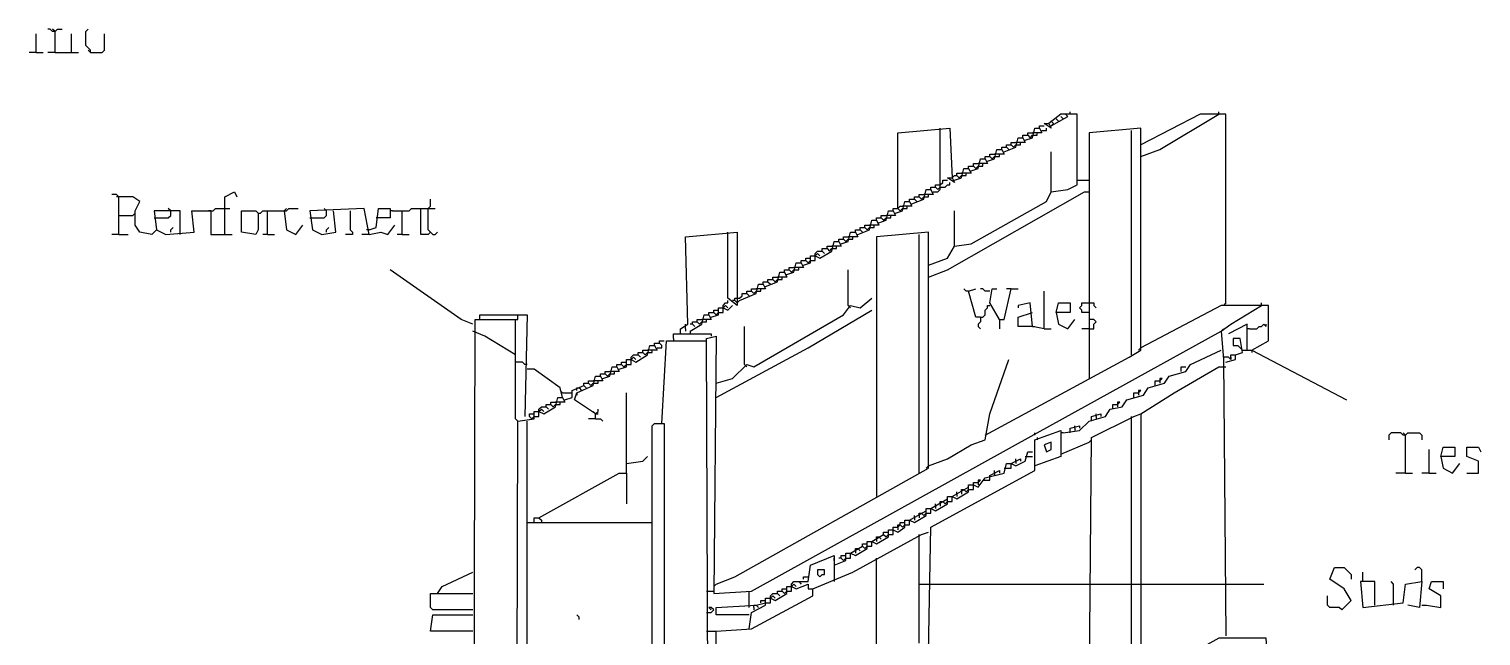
# Model space of a CAD drawing. Extents: x 0 to 9.8, y 0 to 10.1.
# Drawn here: x 0 to 9.76, y 6 to 10.08 of the extents above; entities that cross this region are included whole.
import ezdxf

# ---------------------------------------------------------------- set-up
doc = ezdxf.new("R2010")
doc.units = 0
doc.header["$MEASUREMENT"] = 0
doc.layers.add('PFV', color=7, linetype='Continuous')

msp = doc.modelspace()

# ---------------------------------------------------------------- linework, layer by layer
at = {"layer": 'PFV', "color": 0}
for points in [[(0.174603, 10.063492, 0), (0.15873, 10.063492, 0), (0.142857, 10.079365, 0), (0.126984, 10.079365, 0)], [(0.174603, 10.063492, 0), (0.15873, 10.079365, 0)], [(0.174603, 9.920635, 0), (0.174603, 10.063492, 0), (0.190476, 10.079365, 0), (0.222222, 10.079365, 0)], [(0.412698, 9.920635, 0), (0.412698, 9.936508, 0), (0.396825, 9.952381, 0), (0.380952, 9.968254, 0), (0.380952, 10.063492, 0), (0.396825, 10.079365, 0)], [(0.047619, 9.920635, 0), (0.047619, 10.047619, 0)], [(0.285714, 9.920635, 0), (0.285714, 10.047619, 0)], [(0.412698, 9.920635, 0), (0.492063, 9.920635, 0), (0.507937, 9.936508, 0), (0.507937, 10.047619, 0)], [(0.047619, 9.920635, 0), (0, 9.920635, 0)], [(0.047619, 9.920635, 0), (0.095238, 9.920635, 0)], [(0.174603, 9.920635, 0), (0.126984, 9.920635, 0)], [(0.174603, 9.920635, 0), (0.333333, 9.920635, 0)], [(0.412698, 9.920635, 0), (0.396825, 9.936508, 0)], [(6.047619, 8.492063, 0), (6.174603, 8.539683, 0), (6.222222, 8.619048, 0), (6.333333, 8.634921, 0), (6.84127, 8.920635, 0), (6.873016, 8.984127, 0), (6.984127, 9, 0), (7.047619, 9.031746, 0), (7.047619, 9.507937, 0), (6.936508, 9.507937, 0), (6.857143, 9.444444, 0), (6.873016, 9.412698, 0), (6.825397, 9.444444, 0), (6.857143, 9.444444, 0)], [(6.873016, 9.428571, 0), (6.984127, 9.492063, 0), (6.968254, 9.507937, 0)], [(6.920635, 9.460317, 0), (6.904762, 9.47619, 0)], [(6.904762, 9.47619, 0), (6.920635, 9.460317, 0)], [(6.952381, 9.47619, 0), (6.936508, 9.492063, 0)], [(6.936508, 9.492063, 0), (6.952381, 9.47619, 0)], [(7, 9.507937, 0), (7, 9.52381, 0)], [(8.047619, 8.238095, 0), (8.047619, 9.507937, 0), (7.873016, 9.507937, 0), (7.47619, 9.301587, 0)], [(7.47619, 9.222222, 0), (7.603175, 9.269841, 0), (8, 9.507937, 0)], [(8, 9.507937, 0), (8, 9.52381, 0)], [(5.84127, 8.873016, 0), (5.84127, 9.380952, 0), (6.190476, 9.412698, 0), (6.206349, 9.079365, 0), (6.222222, 9.047619, 0), (6.174603, 9.079365, 0), (6.206349, 9.079365, 0)], [(6.079365, 8.984127, 0), (6.111111, 8.984127, 0), (6.126984, 9, 0), (6.126984, 9.396825, 0)], [(6.126984, 9.396825, 0), (6.126984, 9.412698, 0)], [(6.428571, 7.349206, 0), (7.396825, 7.873016, 0), (7.47619, 7.920635, 0), (7.47619, 9.412698, 0), (7.126984, 9.380952, 0), (7.126984, 7.730159, 0)], [(6.698413, 9.333333, 0), (6.746032, 9.349206, 0), (6.761905, 9.412698, 0), (6.793651, 9.412698, 0), (6.809524, 9.380952, 0), (6.746032, 9.380952, 0)], [(6.714286, 9.365079, 0), (6.714286, 9.380952, 0), (6.746032, 9.380952, 0)], [(6.746032, 9.365079, 0), (6.777778, 9.365079, 0), (6.777778, 9.380952, 0)], [(6.793651, 9.412698, 0), (6.793651, 9.428571, 0), (6.825397, 9.428571, 0)], [(6.809524, 9.396825, 0), (6.84127, 9.396825, 0), (6.84127, 9.412698, 0)], [(6.873016, 9.428571, 0), (6.888889, 9.444444, 0), (6.873016, 9.460317, 0), (6.857143, 9.444444, 0)], [(7.412698, 7.888889, 0), (7.412698, 9.396825, 0)], [(6.539683, 9.269841, 0), (6.539683, 9.285714, 0), (6.571429, 9.285714, 0), (6.587302, 9.269841, 0)], [(6.555556, 9.253968, 0), (6.634921, 9.285714, 0), (6.650794, 9.349206, 0), (6.68254, 9.349206, 0), (6.698413, 9.31746, 0), (6.634921, 9.31746, 0)], [(6.571429, 9.285714, 0), (6.571429, 9.301587, 0), (6.603175, 9.301587, 0), (6.619048, 9.285714, 0), (6.634921, 9.301587, 0)], [(6.603175, 9.301587, 0), (6.603175, 9.31746, 0), (6.634921, 9.31746, 0)], [(6.634921, 9.301587, 0), (6.666667, 9.301587, 0), (6.666667, 9.31746, 0)], [(6.68254, 9.349206, 0), (6.68254, 9.365079, 0), (6.714286, 9.365079, 0), (6.730159, 9.349206, 0), (6.746032, 9.365079, 0)], [(6.333333, 9.126984, 0), (6.380952, 9.142857, 0), (6.396825, 9.206349, 0), (6.428571, 9.206349, 0), (6.444444, 9.174603, 0), (6.380952, 9.174603, 0)], [(6.428571, 9.206349, 0), (6.428571, 9.222222, 0), (6.460317, 9.222222, 0), (6.47619, 9.206349, 0), (6.492063, 9.222222, 0)], [(6.444444, 9.190476, 0), (6.492063, 9.206349, 0), (6.507937, 9.269841, 0), (6.539683, 9.269841, 0), (6.555556, 9.238095, 0), (6.492063, 9.238095, 0)], [(6.460317, 9.222222, 0), (6.460317, 9.238095, 0), (6.492063, 9.238095, 0)], [(6.492063, 9.222222, 0), (6.52381, 9.222222, 0), (6.52381, 9.238095, 0)], [(6.873016, 8.984127, 0), (6.873016, 9.253968, 0)], [(6.206349, 9.079365, 0), (6.222222, 9.095238, 0), (6.238095, 9.095238, 0), (6.253968, 9.079365, 0), (6.269841, 9.095238, 0)], [(6.222222, 9.063492, 0), (6.269841, 9.079365, 0), (6.285714, 9.142857, 0), (6.31746, 9.142857, 0), (6.333333, 9.111111, 0), (6.269841, 9.111111, 0)], [(6.238095, 9.095238, 0), (6.238095, 9.111111, 0), (6.269841, 9.111111, 0)], [(6.269841, 9.095238, 0), (6.301587, 9.095238, 0), (6.301587, 9.111111, 0)], [(6.31746, 9.142857, 0), (6.31746, 9.15873, 0), (6.349206, 9.15873, 0), (6.365079, 9.142857, 0), (6.380952, 9.15873, 0)], [(6.349206, 9.15873, 0), (6.349206, 9.174603, 0), (6.380952, 9.174603, 0)], [(6.380952, 9.15873, 0), (6.412698, 9.15873, 0), (6.412698, 9.174603, 0)], [(1.31746, 8.698413, 0), (1.31746, 8.952381, 0), (1.380952, 8.984127, 0), (1.396825, 8.952381, 0)], [(5.936508, 8.904762, 0), (6.015873, 8.936508, 0), (6.031746, 9, 0), (6.063492, 9, 0), (6.079365, 8.968254, 0), (6.015873, 8.968254, 0)], [(6.047619, 8.412698, 0), (6.174603, 8.460317, 0), (7.095238, 8.984127, 0), (7.126984, 8.984127, 0)], [(6.063492, 9, 0), (6.063492, 9.015873, 0), (6.095238, 9.015873, 0), (6.111111, 9, 0), (6.126984, 9.015873, 0)], [(6.095238, 9.015873, 0), (6.095238, 9.031746, 0), (6.126984, 9.031746, 0)], [(6.126984, 9.031746, 0), (6.142857, 9.047619, 0), (6.142857, 9.063492, 0), (6.174603, 9.063492, 0)], [(6.126984, 9.015873, 0), (6.15873, 9.015873, 0), (6.174603, 9.031746, 0), (6.190476, 9.031746, 0), (6.190476, 9.047619, 0)], [(7.047619, 9.063492, 0), (7.126984, 9.063492, 0)], [(0.603175, 8.698413, 0), (0.603175, 8.952381, 0), (0.587302, 8.968254, 0), (0.555556, 8.968254, 0)], [(0.603175, 8.952381, 0), (0.587302, 8.952381, 0)], [(0.857143, 8.730159, 0), (0.825397, 8.698413, 0), (0.746032, 8.714286, 0), (0.714286, 8.761905, 0), (0.714286, 8.857143, 0), (0.746032, 8.920635, 0), (0.698413, 8.952381, 0), (0.603175, 8.952381, 0)], [(2.68254, 8.873016, 0), (2.698413, 8.888889, 0), (2.698413, 8.936508, 0)], [(5.825397, 8.84127, 0), (5.873016, 8.857143, 0), (5.888889, 8.920635, 0), (5.920635, 8.920635, 0), (5.936508, 8.888889, 0), (5.873016, 8.888889, 0)], [(5.84127, 8.873016, 0), (5.857143, 8.888889, 0), (5.873016, 8.888889, 0)], [(5.873016, 8.873016, 0), (5.904762, 8.873016, 0), (5.904762, 8.888889, 0)], [(5.920635, 8.920635, 0), (5.920635, 8.936508, 0), (5.952381, 8.936508, 0), (5.968254, 8.920635, 0)], [(5.952381, 8.936508, 0), (5.952381, 8.952381, 0), (5.984127, 8.952381, 0), (6, 8.936508, 0), (6.015873, 8.952381, 0)], [(5.984127, 8.952381, 0), (5.984127, 8.968254, 0), (6.015873, 8.968254, 0)], [(6.015873, 8.952381, 0), (6.047619, 8.952381, 0), (6.047619, 8.968254, 0)], [(0.603175, 8.825397, 0), (0.698413, 8.825397, 0)], [(0.698413, 8.825397, 0), (0.714286, 8.84127, 0)], [(1.015873, 8.698413, 0), (1.015873, 8.857143, 0), (0.84127, 8.857143, 0), (0.857143, 8.730159, 0), (0.920635, 8.698413, 0), (1.111111, 8.714286, 0), (1.095238, 8.857143, 0), (1.222222, 8.857143, 0), (1.222222, 8.698413, 0), (1.365079, 8.698413, 0)], [(0.84127, 8.809524, 0), (0.936508, 8.809524, 0), (0.952381, 8.825397, 0), (0.952381, 8.857143, 0)], [(0.952381, 8.857143, 0), (0.936508, 8.873016, 0)], [(1.222222, 8.857143, 0), (1.206349, 8.857143, 0)], [(1.222222, 8.857143, 0), (1.238095, 8.857143, 0), (1.253968, 8.873016, 0), (1.301587, 8.873016, 0)], [(1.301587, 8.873016, 0), (1.349206, 8.873016, 0)], [(1.539683, 8.84127, 0), (1.539683, 8.730159, 0), (1.52381, 8.698413, 0), (1.428571, 8.714286, 0), (1.428571, 8.857143, 0), (1.52381, 8.857143, 0), (1.539683, 8.84127, 0)], [(1.539683, 8.84127, 0), (1.555556, 8.84127, 0), (1.571429, 8.857143, 0), (1.603175, 8.857143, 0)], [(1.603175, 8.698413, 0), (1.603175, 8.857143, 0), (1.730159, 8.857143, 0), (1.746032, 8.873016, 0), (1.809524, 8.873016, 0)], [(1.714286, 8.857143, 0), (1.730159, 8.873016, 0)], [(1.714286, 8.857143, 0), (1.730159, 8.730159, 0), (1.793651, 8.698413, 0), (1.84127, 8.761905, 0)], [(2.285714, 8.698413, 0), (2.253968, 8.873016, 0), (1.888889, 8.857143, 0), (1.904762, 8.730159, 0), (1.968254, 8.698413, 0), (2.063492, 8.714286, 0), (2.047619, 8.857143, 0)], [(1.888889, 8.809524, 0), (1.984127, 8.809524, 0), (2, 8.825397, 0), (2, 8.857143, 0)], [(2, 8.857143, 0), (1.984127, 8.873016, 0)], [(2.15873, 8.857143, 0), (2.15873, 8.730159, 0), (2.174603, 8.714286, 0), (2.174603, 8.698413, 0), (2.126984, 8.698413, 0)], [(2.285714, 8.730159, 0), (2.333333, 8.746032, 0), (2.349206, 8.873016, 0), (2.428571, 8.873016, 0), (2.428571, 8.809524, 0), (2.333333, 8.809524, 0)], [(2.444444, 8.857143, 0), (2.428571, 8.857143, 0)], [(2.444444, 8.857143, 0), (2.507937, 8.857143, 0)], [(2.507937, 8.698413, 0), (2.507937, 8.857143, 0), (2.555556, 8.857143, 0), (2.571429, 8.873016, 0), (2.730159, 8.873016, 0)], [(2.698413, 8.714286, 0), (2.68254, 8.698413, 0), (2.634921, 8.698413, 0), (2.634921, 8.873016, 0)], [(2.698413, 8.714286, 0), (2.68254, 8.730159, 0), (2.68254, 8.873016, 0)], [(5.571429, 8.698413, 0), (5.650794, 8.730159, 0), (5.666667, 8.793651, 0), (5.698413, 8.793651, 0), (5.714286, 8.761905, 0), (5.650794, 8.761905, 0)], [(5.698413, 8.793651, 0), (5.698413, 8.809524, 0), (5.730159, 8.809524, 0), (5.746032, 8.793651, 0), (5.761905, 8.809524, 0)], [(5.714286, 8.777778, 0), (5.761905, 8.793651, 0), (5.777778, 8.857143, 0), (5.809524, 8.857143, 0), (5.825397, 8.825397, 0), (5.761905, 8.825397, 0)], [(5.730159, 8.809524, 0), (5.730159, 8.825397, 0), (5.761905, 8.825397, 0)], [(5.761905, 8.809524, 0), (5.793651, 8.809524, 0), (5.793651, 8.825397, 0)], [(5.809524, 8.857143, 0), (5.809524, 8.873016, 0), (5.84127, 8.873016, 0), (5.857143, 8.857143, 0), (5.873016, 8.873016, 0)], [(6.222222, 8.619048, 0), (6.222222, 8.857143, 0)], [(0.603175, 8.698413, 0), (0.555556, 8.698413, 0)], [(0.603175, 8.698413, 0), (0.666667, 8.698413, 0)], [(0.952381, 8.714286, 0), (0.952381, 8.730159, 0), (0.968254, 8.746032, 0)], [(1.603175, 8.698413, 0), (1.571429, 8.698413, 0)], [(1.603175, 8.698413, 0), (1.650794, 8.698413, 0)], [(2, 8.714286, 0), (2, 8.730159, 0), (2.015873, 8.746032, 0)], [(2.285714, 8.698413, 0), (2.238095, 8.698413, 0)], [(2.285714, 8.730159, 0), (2.269841, 8.730159, 0)], [(2.285714, 8.698413, 0), (2.365079, 8.714286, 0), (2.412698, 8.698413, 0), (2.460317, 8.761905, 0)], [(2.507937, 8.698413, 0), (2.47619, 8.698413, 0)], [(2.507937, 8.698413, 0), (2.555556, 8.698413, 0)], [(2.698413, 8.714286, 0), (2.714286, 8.698413, 0), (2.730159, 8.698413, 0), (2.746032, 8.714286, 0)], [(4.380952, 8.031746, 0), (4.380952, 8.063492, 0), (4.428571, 8.095238, 0), (4.412698, 8.68254, 0), (4.761905, 8.714286, 0), (4.761905, 8.222222, 0), (4.698413, 8.269841, 0), (4.698413, 8.698413, 0)], [(4.619048, 6.349206, 0), (4.746032, 6.396825, 0), (6.047619, 7.126984, 0), (6.047619, 8.714286, 0), (5.698413, 8.68254, 0), (5.698413, 6.936508, 0)], [(4.698413, 8.698413, 0), (4.698413, 8.714286, 0)], [(5.460317, 8.634921, 0), (5.507937, 8.650794, 0), (5.52381, 8.714286, 0), (5.555556, 8.714286, 0), (5.571429, 8.68254, 0), (5.507937, 8.68254, 0)], [(5.555556, 8.714286, 0), (5.555556, 8.730159, 0), (5.587302, 8.730159, 0), (5.603175, 8.714286, 0)], [(5.587302, 8.730159, 0), (5.587302, 8.746032, 0), (5.619048, 8.746032, 0), (5.634921, 8.730159, 0), (5.650794, 8.746032, 0)], [(5.619048, 8.746032, 0), (5.619048, 8.761905, 0), (5.650794, 8.761905, 0)], [(5.650794, 8.746032, 0), (5.68254, 8.746032, 0), (5.68254, 8.761905, 0)], [(5.984127, 7.095238, 0), (5.984127, 8.698413, 0)], [(5.206349, 8.492063, 0), (5.253968, 8.507937, 0), (5.253968, 8.555556, 0), (5.285714, 8.555556, 0), (5.31746, 8.539683, 0), (5.396825, 8.587302, 0), (5.412698, 8.650794, 0), (5.444444, 8.650794, 0), (5.460317, 8.619048, 0), (5.396825, 8.619048, 0)], [(5.333333, 8.587302, 0), (5.333333, 8.603175, 0), (5.365079, 8.603175, 0), (5.380952, 8.587302, 0), (5.396825, 8.603175, 0)], [(5.365079, 8.603175, 0), (5.365079, 8.619048, 0), (5.396825, 8.619048, 0)], [(5.396825, 8.603175, 0), (5.428571, 8.603175, 0), (5.428571, 8.619048, 0)], [(5.444444, 8.650794, 0), (5.444444, 8.666667, 0), (5.47619, 8.666667, 0), (5.492063, 8.650794, 0), (5.507937, 8.666667, 0)], [(5.47619, 8.666667, 0), (5.47619, 8.68254, 0), (5.507937, 8.68254, 0)], [(5.507937, 8.666667, 0), (5.539683, 8.666667, 0), (5.539683, 8.68254, 0)], [(5.095238, 8.428571, 0), (5.142857, 8.444444, 0), (5.15873, 8.507937, 0), (5.190476, 8.507937, 0), (5.206349, 8.47619, 0), (5.142857, 8.47619, 0)], [(5.190476, 8.507937, 0), (5.190476, 8.52381, 0), (5.222222, 8.52381, 0), (5.238095, 8.507937, 0), (5.253968, 8.52381, 0)], [(5.222222, 8.52381, 0), (5.222222, 8.539683, 0), (5.253968, 8.539683, 0)], [(5.253968, 8.52381, 0), (5.285714, 8.52381, 0), (5.285714, 8.555556, 0)], [(5.285714, 8.555556, 0), (5.285714, 8.571429, 0), (5.301587, 8.587302, 0), (5.333333, 8.587302, 0), (5.349206, 8.571429, 0)], [(5.285714, 8.555556, 0), (5.301587, 8.571429, 0), (5.31746, 8.555556, 0)], [(2.984127, 8.095238, 0), (2.904762, 8.126984, 0), (2.428571, 8.460317, 0)], [(4.952381, 8.349206, 0), (5.031746, 8.380952, 0), (5.047619, 8.444444, 0), (5.079365, 8.444444, 0), (5.095238, 8.412698, 0), (5.031746, 8.412698, 0)], [(4.968254, 8.380952, 0), (4.968254, 8.396825, 0), (5, 8.396825, 0), (5.015873, 8.380952, 0), (5.031746, 8.396825, 0)], [(5, 8.396825, 0), (5, 8.412698, 0), (5.031746, 8.412698, 0)], [(5.031746, 8.396825, 0), (5.063492, 8.396825, 0), (5.063492, 8.412698, 0)], [(5.079365, 8.444444, 0), (5.079365, 8.460317, 0), (5.111111, 8.460317, 0), (5.126984, 8.444444, 0), (5.142857, 8.460317, 0)], [(5.111111, 8.460317, 0), (5.111111, 8.47619, 0), (5.142857, 8.47619, 0)], [(5.142857, 8.460317, 0), (5.174603, 8.460317, 0), (5.174603, 8.47619, 0)], [(5.507937, 8.222222, 0), (5.507937, 8.460317, 0)], [(4.777778, 8.253968, 0), (4.888889, 8.301587, 0), (4.904762, 8.365079, 0), (4.936508, 8.365079, 0), (4.952381, 8.333333, 0), (4.888889, 8.333333, 0)], [(4.777778, 8.269841, 0), (4.793651, 8.285714, 0), (4.793651, 8.301587, 0), (4.825397, 8.301587, 0), (4.84127, 8.285714, 0)], [(4.825397, 8.301587, 0), (4.825397, 8.31746, 0), (4.857143, 8.31746, 0), (4.873016, 8.301587, 0), (4.888889, 8.31746, 0)], [(4.857143, 8.31746, 0), (4.857143, 8.333333, 0), (4.888889, 8.333333, 0)], [(4.888889, 8.31746, 0), (4.920635, 8.31746, 0), (4.920635, 8.333333, 0)], [(4.936508, 8.365079, 0), (4.936508, 8.380952, 0), (4.968254, 8.380952, 0), (4.984127, 8.365079, 0)], [(6.31746, 8.31746, 0), (6.301587, 8.31746, 0), (6.285714, 8.333333, 0)], [(6.396825, 8.142857, 0), (6.365079, 8.142857, 0), (6.31746, 8.31746, 0), (6.365079, 8.333333, 0)], [(6.460317, 8.31746, 0), (6.428571, 8.31746, 0), (6.412698, 8.333333, 0), (6.396825, 8.333333, 0)], [(6.52381, 8.126984, 0), (6.460317, 8.238095, 0), (6.47619, 8.333333, 0), (6.507937, 8.333333, 0)], [(6.52381, 8.126984, 0), (6.555556, 8.126984, 0), (6.603175, 8.333333, 0), (6.650794, 8.333333, 0)], [(6.603175, 8.333333, 0), (6.571429, 8.333333, 0)], [(6.825397, 8.063492, 0), (6.825397, 8.31746, 0)], [(4.587302, 8.142857, 0), (4.634921, 8.15873, 0), (4.634921, 8.206349, 0), (4.666667, 8.206349, 0), (4.698413, 8.190476, 0), (4.730159, 8.222222, 0)], [(4.619048, 7.698413, 0), (4.730159, 7.730159, 0), (4.825397, 7.825397, 0), (4.873016, 7.809524, 0), (5.47619, 8.15873, 0), (5.52381, 8.222222, 0), (5.587302, 8.206349, 0), (5.666667, 8.269841, 0)], [(4.634921, 8.174603, 0), (4.666667, 8.174603, 0), (4.666667, 8.206349, 0)], [(4.666667, 8.206349, 0), (4.666667, 8.222222, 0), (4.68254, 8.238095, 0), (4.698413, 8.238095, 0), (4.698413, 8.253968, 0)], [(4.666667, 8.206349, 0), (4.68254, 8.222222, 0), (4.698413, 8.206349, 0)], [(4.746032, 8.253968, 0), (4.730159, 8.253968, 0)], [(4.761905, 8.238095, 0), (4.746032, 8.253968, 0), (4.746032, 8.269841, 0), (4.777778, 8.269841, 0)], [(4.746032, 8.253968, 0), (4.761905, 8.238095, 0), (4.777778, 8.253968, 0)], [(5.507937, 8.222222, 0), (5.52381, 8.206349, 0)], [(6.396825, 8.142857, 0), (6.412698, 8.142857, 0), (6.428571, 8.15873, 0), (6.428571, 8.190476, 0), (6.444444, 8.206349, 0), (6.444444, 8.222222, 0), (6.460317, 8.222222, 0)], [(6.825397, 8.063492, 0), (6.746032, 8.079365, 0), (6.730159, 8.238095, 0), (6.650794, 8.222222, 0), (6.650794, 8.206349, 0)], [(6.904762, 8.174603, 0), (6.920635, 8.238095, 0), (7, 8.238095, 0), (7, 8.174603, 0), (6.904762, 8.174603, 0), (6.920635, 8.095238, 0), (6.984127, 8.063492, 0), (7.031746, 8.126984, 0)], [(7.126984, 8.174603, 0), (7.079365, 8.174603, 0), (7.079365, 8.190476, 0), (7.063492, 8.206349, 0), (7.079365, 8.222222, 0), (7.079365, 8.238095, 0), (7.126984, 8.238095, 0)], [(7.126984, 8.238095, 0), (7.15873, 8.238095, 0), (7.15873, 8.222222, 0), (7.174603, 8.206349, 0)], [(8.222222, 7.920635, 0), (8.333333, 7.984127, 0), (8.333333, 8.222222, 0), (8.015873, 8.222222, 0), (7.47619, 7.936508, 0)], [(8.015873, 8.047619, 0), (8.079365, 8.095238, 0), (8.285714, 8.222222, 0)], [(8.047619, 8.238095, 0), (8.031746, 8.222222, 0)], [(8.285714, 8.222222, 0), (8.285714, 8.238095, 0)], [(2.984127, 1.825397, 0), (3, 8.126984, 0), (3.285714, 8.126984, 0), (3.285714, 8.15873, 0), (3.349206, 8.15873, 0), (3.333333, 7.47619, 0)], [(3.031746, 8.126984, 0), (3.031746, 8.15873, 0), (3.285714, 8.15873, 0)], [(3.285714, 7.444444, 0), (3.269841, 7.460317, 0), (3.269841, 8.126984, 0)], [(4.444444, 8.047619, 0), (4.52381, 8.095238, 0), (4.539683, 8.15873, 0), (4.571429, 8.15873, 0), (4.587302, 8.126984, 0), (4.52381, 8.126984, 0)], [(4.47619, 8.079365, 0), (4.460317, 8.095238, 0), (4.460317, 8.111111, 0), (4.492063, 8.111111, 0), (4.507937, 8.095238, 0), (4.52381, 8.111111, 0)], [(4.492063, 8.111111, 0), (4.492063, 8.126984, 0), (4.52381, 8.126984, 0)], [(4.52381, 8.111111, 0), (4.555556, 8.111111, 0), (4.555556, 8.126984, 0)], [(4.571429, 8.15873, 0), (4.571429, 8.174603, 0), (4.603175, 8.174603, 0), (4.619048, 8.15873, 0), (4.634921, 8.174603, 0)], [(4.603175, 8.174603, 0), (4.603175, 8.190476, 0), (4.634921, 8.190476, 0)], [(4.619048, 7.603175, 0), (5.238095, 7.936508, 0), (5.666667, 8.190476, 0)], [(6.396825, 8.142857, 0), (6.396825, 8.111111, 0), (6.380952, 8.095238, 0), (6.380952, 8.079365, 0), (6.396825, 8.063492, 0)], [(6.52381, 8.126984, 0), (6.52381, 8.063492, 0)], [(6.746032, 8.079365, 0), (6.650794, 8.079365, 0), (6.650794, 8.142857, 0), (6.746032, 8.174603, 0)], [(7.126984, 8.063492, 0), (7.15873, 8.063492, 0), (7.15873, 8.095238, 0), (7.174603, 8.111111, 0), (7.15873, 8.126984, 0), (7.126984, 8.126984, 0)], [(3.269841, 7.888889, 0), (3.063492, 8.015873, 0), (2.984127, 8.047619, 0)], [(4.333333, 8, 0), (4.333333, 8.031746, 0), (4.587302, 8.031746, 0), (4.587302, 8.015873, 0)], [(4.412698, 8.063492, 0), (4.412698, 8.095238, 0)], [(4.412698, 8.063492, 0), (4.412698, 8.047619, 0)], [(4.460317, 8.095238, 0), (4.444444, 8.095238, 0)], [(4.444444, 8.047619, 0), (4.444444, 8.031746, 0)], [(4.460317, 8.095238, 0), (4.47619, 8.079365, 0)], [(4.571429, 3.936508, 0), (4.555556, 8, 0), (4.619048, 8.015873, 0), (4.603175, 6.285714, 0), (4.857143, 6.301587, 0), (6.777778, 7.365079, 0), (8.015873, 8.047619, 0), (8.031746, 7.857143, 0), (8.047619, 6, 0)], [(4.809524, 7.825397, 0), (4.809524, 8.079365, 0)], [(6.746032, 8.079365, 0), (6.761905, 8.079365, 0)], [(6.825397, 8.063492, 0), (6.873016, 8.063492, 0)], [(7.126984, 8.063492, 0), (7.079365, 8.063492, 0)], [(8.015873, 8.047619, 0), (8.031746, 8.063492, 0)], [(8.190476, 7.920635, 0), (8.190476, 8.095238, 0), (8.063492, 8.031746, 0)], [(8.206349, 8.063492, 0), (8.190476, 8.063492, 0)], [(8.206349, 8.063492, 0), (8.253968, 8.063492, 0), (8.269841, 8.079365, 0), (8.285714, 8.079365, 0), (8.301587, 8.095238, 0), (8.31746, 8.079365, 0), (8.31746, 8.095238, 0)], [(3.968254, 7.793651, 0), (4.015873, 7.809524, 0), (4.015873, 7.857143, 0), (4.047619, 7.857143, 0), (4.079365, 7.84127, 0), (4.15873, 7.888889, 0), (4.174603, 7.952381, 0), (4.206349, 7.952381, 0), (4.222222, 7.920635, 0), (4.15873, 7.920635, 0)], [(4.126984, 7.904762, 0), (4.126984, 7.920635, 0), (4.15873, 7.920635, 0)], [(4.15873, 7.904762, 0), (4.190476, 7.904762, 0), (4.190476, 7.920635, 0)], [(4.206349, 7.952381, 0), (4.206349, 7.968254, 0), (4.238095, 7.968254, 0)], [(4.222222, 7.936508, 0), (4.253968, 7.936508, 0), (4.253968, 7.952381, 0), (4.238095, 7.968254, 0), (4.238095, 7.984127, 0), (4.269841, 7.984127, 0)], [(4.253968, 7.428571, 0), (4.285714, 7.984127, 0), (4.555556, 7.984127, 0)], [(4.333333, 8, 0), (4.333333, 7.984127, 0)], [(6.952381, 7.365079, 0), (7.063492, 7.380952, 0), (7.126984, 7.444444, 0), (7.238095, 7.47619, 0), (7.269841, 7.52381, 0), (7.349206, 7.539683, 0), (7.380952, 7.587302, 0), (7.492063, 7.619048, 0), (7.52381, 7.666667, 0), (7.634921, 7.698413, 0), (7.666667, 7.746032, 0), (7.777778, 7.777778, 0), (7.809524, 7.825397, 0), (8.015873, 7.920635, 0)], [(7.47619, 7.936508, 0), (7.460317, 7.920635, 0)], [(8.047619, 7.84127, 0), (8.111111, 7.857143, 0), (8.111111, 7.888889, 0), (8.15873, 7.904762, 0), (8.142857, 8, 0), (8.095238, 8, 0), (8.095238, 7.952381, 0), (8.126984, 7.952381, 0), (8.15873, 7.920635, 0)], [(8.15873, 7.920635, 0), (8.222222, 7.920635, 0), (8.857143, 7.587302, 0)], [(8.222222, 7.920635, 0), (8.222222, 7.904762, 0)], [(3.349206, 7.825397, 0), (3.333333, 7.825397, 0), (3.31746, 7.84127, 0), (3.269841, 7.84127, 0)], [(3.857143, 7.730159, 0), (3.904762, 7.746032, 0), (3.920635, 7.809524, 0), (3.952381, 7.809524, 0), (3.968254, 7.777778, 0), (3.904762, 7.777778, 0)], [(3.952381, 7.809524, 0), (3.952381, 7.825397, 0), (3.984127, 7.825397, 0), (4, 7.809524, 0), (4.015873, 7.825397, 0)], [(3.984127, 7.825397, 0), (3.984127, 7.84127, 0), (4.015873, 7.84127, 0)], [(4.015873, 7.825397, 0), (4.047619, 7.825397, 0), (4.047619, 7.857143, 0)], [(4.047619, 7.857143, 0), (4.047619, 7.873016, 0), (4.063492, 7.888889, 0), (4.095238, 7.888889, 0), (4.111111, 7.873016, 0)], [(4.047619, 7.857143, 0), (4.063492, 7.873016, 0), (4.079365, 7.857143, 0)], [(4.095238, 7.888889, 0), (4.095238, 7.904762, 0), (4.126984, 7.904762, 0), (4.142857, 7.888889, 0), (4.15873, 7.904762, 0)], [(4.809524, 7.825397, 0), (4.825397, 7.809524, 0)], [(6.047619, 7.142857, 0), (6.174603, 7.190476, 0), (6.333333, 7.285714, 0), (6.428571, 7.31746, 0), (6.460317, 7.492063, 0), (6.587302, 7.857143, 0)], [(7.47619, 7.492063, 0), (7.698413, 7.634921, 0), (8, 7.809524, 0), (8.047619, 7.809524, 0)], [(7.746032, 7.777778, 0), (7.746032, 7.809524, 0), (7.777778, 7.809524, 0)], [(8.079365, 7.857143, 0), (8.063492, 7.873016, 0), (8.031746, 7.873016, 0)], [(8.079365, 7.857143, 0), (8.079365, 7.888889, 0), (8.111111, 7.888889, 0)], [(8.079365, 7.873016, 0), (8.079365, 7.857143, 0)], [(3.587302, 7.603175, 0), (3.571429, 7.666667, 0), (3.396825, 7.793651, 0), (3.349206, 7.793651, 0)], [(3.809524, 7.492063, 0), (3.666667, 7.587302, 0), (3.68254, 7.634921, 0), (3.793651, 7.68254, 0), (3.809524, 7.746032, 0), (3.84127, 7.746032, 0), (3.857143, 7.714286, 0), (3.793651, 7.714286, 0)], [(3.761905, 7.698413, 0), (3.761905, 7.714286, 0), (3.793651, 7.714286, 0)], [(3.793651, 7.698413, 0), (3.825397, 7.698413, 0), (3.825397, 7.714286, 0)], [(3.84127, 7.746032, 0), (3.84127, 7.761905, 0), (3.873016, 7.761905, 0), (3.888889, 7.746032, 0), (3.904762, 7.761905, 0)], [(3.873016, 7.761905, 0), (3.873016, 7.777778, 0), (3.904762, 7.777778, 0)], [(3.904762, 7.761905, 0), (3.936508, 7.761905, 0), (3.936508, 7.777778, 0)], [(7.571429, 7.68254, 0), (7.571429, 7.714286, 0), (7.603175, 7.714286, 0), (7.619048, 7.730159, 0), (7.603175, 7.730159, 0), (7.603175, 7.714286, 0)], [(7.603175, 7.714286, 0), (7.603175, 7.698413, 0)], [(3.587302, 7.634921, 0), (3.571429, 7.650794, 0)], [(3.587302, 7.634921, 0), (3.650794, 7.634921, 0)], [(3.603175, 7.587302, 0), (3.650794, 7.603175, 0), (3.650794, 7.650794, 0), (3.730159, 7.68254, 0), (3.746032, 7.666667, 0)], [(3.68254, 7.650794, 0), (3.68254, 7.666667, 0), (3.698413, 7.666667, 0)], [(3.68254, 7.634921, 0), (3.68254, 7.619048, 0)], [(3.698413, 7.666667, 0), (3.714286, 7.650794, 0)], [(3.730159, 7.68254, 0), (3.730159, 7.698413, 0), (3.761905, 7.698413, 0), (3.777778, 7.68254, 0), (3.793651, 7.698413, 0)], [(4.015873, 7.095238, 0), (4.015873, 7.634921, 0)], [(7.428571, 7.603175, 0), (7.428571, 7.634921, 0), (7.460317, 7.634921, 0), (7.47619, 7.650794, 0), (7.460317, 7.650794, 0), (7.460317, 7.634921, 0)], [(7.460317, 7.634921, 0), (7.460317, 7.619048, 0)], [(3.269841, 1.571429, 0), (3.285714, 7.444444, 0), (3.396825, 7.460317, 0), (3.396825, 7.507937, 0), (3.428571, 7.507937, 0), (3.460317, 7.492063, 0), (3.539683, 7.539683, 0), (3.555556, 7.603175, 0), (3.587302, 7.603175, 0), (3.603175, 7.571429, 0), (3.539683, 7.571429, 0)], [(3.428571, 7.507937, 0), (3.428571, 7.52381, 0), (3.444444, 7.539683, 0), (3.47619, 7.539683, 0), (3.492063, 7.52381, 0)], [(3.428571, 7.507937, 0), (3.444444, 7.52381, 0), (3.460317, 7.507937, 0)], [(3.47619, 7.539683, 0), (3.47619, 7.555556, 0), (3.507937, 7.555556, 0), (3.52381, 7.539683, 0), (3.539683, 7.555556, 0)], [(3.507937, 7.555556, 0), (3.507937, 7.571429, 0), (3.539683, 7.571429, 0)], [(3.539683, 7.555556, 0), (3.571429, 7.555556, 0), (3.571429, 7.571429, 0)], [(3.809524, 7.460317, 0), (3.809524, 7.492063, 0), (3.825397, 7.507937, 0), (3.825397, 7.52381, 0)], [(7.285714, 7.52381, 0), (7.285714, 7.555556, 0), (7.31746, 7.555556, 0), (7.333333, 7.571429, 0), (7.31746, 7.571429, 0), (7.31746, 7.555556, 0)], [(7.31746, 7.555556, 0), (7.31746, 7.539683, 0)], [(3.349206, 1.571429, 0), (3.349206, 7.444444, 0)], [(3.380952, 7.460317, 0), (3.365079, 7.47619, 0), (3.365079, 7.492063, 0), (3.396825, 7.492063, 0)], [(3.396825, 7.47619, 0), (3.380952, 7.460317, 0)], [(3.396825, 7.47619, 0), (3.428571, 7.47619, 0), (3.428571, 7.507937, 0)], [(3.809524, 7.460317, 0), (3.761905, 7.460317, 0)], [(3.809524, 7.492063, 0), (3.793651, 7.507937, 0)], [(3.809524, 7.492063, 0), (3.825397, 7.492063, 0)], [(3.809524, 7.460317, 0), (3.84127, 7.460317, 0), (3.857143, 7.444444, 0)], [(4.190476, 1.571429, 0), (4.190476, 7.412698, 0), (4.206349, 7.428571, 0), (4.269841, 7.428571, 0), (4.269841, 1.571429, 0)], [(7.126984, 5.507937, 0), (7.142857, 7.333333, 0), (7.428571, 7.47619, 0), (7.47619, 7.492063, 0), (7.47619, 5.698413, 0)], [(7.142857, 7.444444, 0), (7.142857, 7.47619, 0), (7.206349, 7.492063, 0)], [(7.174603, 7.47619, 0), (7.174603, 7.492063, 0)], [(7.174603, 7.47619, 0), (7.174603, 7.460317, 0)], [(7.206349, 7.492063, 0), (7.206349, 7.47619, 0)], [(7.412698, 7.460317, 0), (7.412698, 7.47619, 0)], [(7.412698, 5.666667, 0), (7.412698, 7.460317, 0)], [(8.047619, 3.777778, 0), (8.063492, 5.619048, 0), (8.333333, 5.761905, 0), (8.31746, 5.984127, 0), (8, 5.984127, 0), (7.396825, 5.650794, 0), (6.587302, 5.190476, 0), (6.396825, 5.412698, 0), (6.365079, 5.460317, 0), (6.047619, 5.888889, 0), (6.063492, 6.730159, 0), (6.761905, 7.111111, 0), (6.761905, 7.31746, 0), (6.936508, 7.380952, 0), (6.936508, 7.206349, 0), (6.761905, 7.142857, 0)], [(6.761905, 7.349206, 0), (6.761905, 7.365079, 0)], [(6.777778, 7.333333, 0), (6.777778, 7.31746, 0)], [(6.952381, 7.365079, 0), (6.936508, 7.365079, 0)], [(7, 7.365079, 0), (7, 7.396825, 0), (7.063492, 7.412698, 0)], [(7.031746, 7.396825, 0), (7.031746, 7.412698, 0)], [(7.031746, 7.396825, 0), (7.031746, 7.380952, 0)], [(7.063492, 7.412698, 0), (7.063492, 7.396825, 0)], [(9.253968, 7.349206, 0), (9.238095, 7.349206, 0), (9.222222, 7.365079, 0), (9.15873, 7.365079, 0), (9.142857, 7.349206, 0), (9.142857, 7.31746, 0)], [(9.253968, 7.349206, 0), (9.238095, 7.365079, 0)], [(9.253968, 7.095238, 0), (9.253968, 7.349206, 0), (9.269841, 7.365079, 0), (9.349206, 7.365079, 0), (9.365079, 7.349206, 0), (9.365079, 7.31746, 0)], [(5.412698, 6.47619, 0), (5.492063, 6.507937, 0), (5.492063, 6.555556, 0), (5.52381, 6.555556, 0), (5.555556, 6.539683, 0), (5.634921, 6.587302, 0), (5.634921, 6.634921, 0), (5.666667, 6.634921, 0), (5.698413, 6.619048, 0), (5.777778, 6.666667, 0), (5.777778, 6.714286, 0), (5.809524, 6.714286, 0), (5.84127, 6.698413, 0), (5.888889, 6.730159, 0), (5.888889, 6.777778, 0), (5.920635, 6.777778, 0), (5.952381, 6.761905, 0), (6.031746, 6.809524, 0), (6.031746, 6.857143, 0), (6.063492, 6.857143, 0), (6.095238, 6.84127, 0), (6.174603, 6.888889, 0), (6.174603, 6.936508, 0), (6.206349, 6.936508, 0), (6.238095, 6.920635, 0), (6.31746, 6.968254, 0), (6.31746, 7.015873, 0), (6.349206, 7.015873, 0), (6.380952, 7, 0), (6.428571, 7.063492, 0), (6.555556, 7.095238, 0), (6.571429, 7.15873, 0), (6.603175, 7.15873, 0), (6.634921, 7.142857, 0), (6.698413, 7.174603, 0), (6.714286, 7.238095, 0), (6.746032, 7.238095, 0)], [(6.84127, 7.238095, 0), (6.873016, 7.253968, 0), (6.873016, 7.301587, 0), (6.825397, 7.285714, 0), (6.84127, 7.238095, 0)], [(6.936508, 7.222222, 0), (7.126984, 7.301587, 0)], [(7.126984, 7.301587, 0), (7.142857, 7.31746, 0)], [(9.412698, 7.095238, 0), (9.412698, 7.253968, 0)], [(9.492063, 7.206349, 0), (9.507937, 7.269841, 0), (9.587302, 7.269841, 0), (9.587302, 7.206349, 0), (9.492063, 7.206349, 0), (9.507937, 7.126984, 0), (9.571429, 7.095238, 0), (9.619048, 7.15873, 0)], [(9.666667, 7.095238, 0), (9.746032, 7.095238, 0), (9.746032, 7.174603, 0), (9.666667, 7.206349, 0), (9.666667, 7.269841, 0), (9.746032, 7.269841, 0), (9.761905, 7.238095, 0)], [(4.015873, 7.15873, 0), (4.126984, 7.174603, 0), (4.15873, 7.206349, 0)], [(6.047619, 7.142857, 0), (6.031746, 7.126984, 0)], [(6.555556, 7.126984, 0), (6.603175, 7.126984, 0), (6.603175, 7.15873, 0)], [(6.603175, 7.15873, 0), (6.666667, 7.190476, 0)], [(6.634921, 7.174603, 0), (6.634921, 7.190476, 0)], [(6.634921, 7.174603, 0), (6.634921, 7.15873, 0)], [(6.666667, 7.190476, 0), (6.666667, 7.174603, 0)], [(6.698413, 7.206349, 0), (6.746032, 7.206349, 0)], [(3.428571, 6.793651, 0), (3.968254, 7.095238, 0), (4.015873, 7.095238, 0), (4.015873, 6.888889, 0)], [(6.349206, 7.015873, 0), (6.349206, 7.031746, 0), (6.380952, 7.031746, 0), (6.396825, 7.047619, 0), (6.380952, 7.047619, 0), (6.380952, 7.031746, 0)], [(6.380952, 7.031746, 0), (6.380952, 7.015873, 0)], [(6.412698, 7.047619, 0), (6.460317, 7.047619, 0), (6.460317, 7.079365, 0)], [(6.460317, 7.079365, 0), (6.52381, 7.111111, 0)], [(6.492063, 7.095238, 0), (6.492063, 7.111111, 0)], [(6.492063, 7.095238, 0), (6.492063, 7.079365, 0)], [(6.52381, 7.111111, 0), (6.52381, 7.095238, 0)], [(9.253968, 7.095238, 0), (9.190476, 7.095238, 0)], [(9.253968, 7.095238, 0), (9.301587, 7.095238, 0)], [(9.412698, 7.095238, 0), (9.365079, 7.095238, 0)], [(9.412698, 7.095238, 0), (9.460317, 7.095238, 0)], [(6.174603, 6.904762, 0), (6.206349, 6.904762, 0), (6.206349, 6.936508, 0)], [(6.206349, 6.936508, 0), (6.31746, 7, 0)], [(6.238095, 6.952381, 0), (6.238095, 6.968254, 0)], [(6.238095, 6.952381, 0), (6.238095, 6.936508, 0)], [(6.269841, 6.968254, 0), (6.269841, 6.984127, 0), (6.285714, 6.984127, 0)], [(6.269841, 6.968254, 0), (6.269841, 6.952381, 0)], [(6.285714, 6.984127, 0), (6.301587, 6.968254, 0), (6.31746, 6.984127, 0)], [(6.31746, 6.984127, 0), (6.349206, 6.984127, 0), (6.349206, 7.015873, 0)], [(5.920635, 6.777778, 0), (6.031746, 6.84127, 0)], [(6.031746, 6.825397, 0), (6.063492, 6.825397, 0), (6.063492, 6.857143, 0)], [(6.063492, 6.857143, 0), (6.174603, 6.920635, 0)], [(6.095238, 6.873016, 0), (6.095238, 6.888889, 0)], [(6.095238, 6.873016, 0), (6.095238, 6.857143, 0)], [(6.126984, 6.888889, 0), (6.126984, 6.904762, 0), (6.142857, 6.904762, 0)], [(6.126984, 6.888889, 0), (6.126984, 6.873016, 0)], [(6.142857, 6.904762, 0), (6.15873, 6.888889, 0), (6.174603, 6.904762, 0)], [(3.349206, 6.761905, 0), (4.190476, 6.761905, 0)], [(3.396825, 6.761905, 0), (3.396825, 6.793651, 0), (3.428571, 6.793651, 0), (3.444444, 6.777778, 0), (3.444444, 6.761905, 0)], [(5.809524, 6.714286, 0), (5.809524, 6.730159, 0), (5.84127, 6.730159, 0), (5.857143, 6.746032, 0), (5.857143, 6.761905, 0), (5.888889, 6.761905, 0)], [(5.84127, 6.730159, 0), (5.84127, 6.746032, 0), (5.857143, 6.746032, 0)], [(5.857143, 6.746032, 0), (5.873016, 6.730159, 0), (5.888889, 6.746032, 0)], [(5.888889, 6.746032, 0), (5.920635, 6.746032, 0), (5.920635, 6.777778, 0)], [(5.952381, 6.793651, 0), (5.952381, 6.809524, 0)], [(5.952381, 6.793651, 0), (5.952381, 6.777778, 0)], [(5.984127, 6.809524, 0), (5.984127, 6.825397, 0), (6, 6.825397, 0)], [(5.984127, 6.809524, 0), (5.984127, 6.793651, 0)], [(6, 6.825397, 0), (6.015873, 6.809524, 0), (6.031746, 6.825397, 0)], [(4.603175, 4.079365, 0), (4.619048, 6.031746, 0), (4.857143, 6.047619, 0), (5.269841, 6.269841, 0), (5.269841, 6.31746, 0), (5.539683, 6.428571, 0), (6, 6.68254, 0), (6.047619, 6.698413, 0)], [(5.666667, 6.634921, 0), (5.746032, 6.68254, 0), (5.761905, 6.666667, 0), (5.777778, 6.68254, 0)], [(5.698413, 6.650794, 0), (5.698413, 6.666667, 0), (5.714286, 6.666667, 0)], [(5.698413, 6.650794, 0), (5.698413, 6.634921, 0)], [(5.714286, 6.666667, 0), (5.730159, 6.650794, 0)], [(5.746032, 6.68254, 0), (5.746032, 6.698413, 0), (5.777778, 6.698413, 0)], [(5.777778, 6.68254, 0), (5.809524, 6.68254, 0), (5.809524, 6.714286, 0)], [(5.84127, 6.730159, 0), (5.84127, 6.714286, 0)], [(5.984127, 6.666667, 0), (5.984127, 6.68254, 0)], [(5.984127, 5.952381, 0), (5.984127, 6.666667, 0)], [(5.492063, 6.52381, 0), (5.52381, 6.52381, 0), (5.52381, 6.555556, 0)], [(5.52381, 6.555556, 0), (5.603175, 6.603175, 0), (5.619048, 6.587302, 0), (5.634921, 6.603175, 0)], [(5.555556, 6.571429, 0), (5.555556, 6.587302, 0), (5.571429, 6.587302, 0)], [(5.555556, 6.571429, 0), (5.555556, 6.555556, 0)], [(5.571429, 6.587302, 0), (5.587302, 6.571429, 0)], [(5.603175, 6.603175, 0), (5.603175, 6.619048, 0), (5.634921, 6.619048, 0)], [(5.634921, 6.603175, 0), (5.666667, 6.603175, 0), (5.666667, 6.634921, 0)], [(4.619048, 4.126984, 0), (4.698413, 4.142857, 0), (5.698413, 4.698413, 0), (5.68254, 5.746032, 0), (5.666667, 5.793651, 0), (5.698413, 5.793651, 0), (5.698413, 6.507937, 0)], [(5.174603, 6.365079, 0), (5.238095, 6.365079, 0), (5.253968, 6.47619, 0), (5.412698, 6.539683, 0), (5.412698, 6.365079, 0)], [(5.31746, 6.396825, 0), (5.333333, 6.412698, 0), (5.349206, 6.412698, 0), (5.349206, 6.444444, 0), (5.301587, 6.444444, 0), (5.301587, 6.412698, 0), (5.31746, 6.396825, 0)], [(5.412698, 6.507937, 0), (5.412698, 6.52381, 0)], [(5.460317, 6.52381, 0), (5.444444, 6.52381, 0)], [(5.47619, 6.507937, 0), (5.460317, 6.52381, 0), (5.460317, 6.539683, 0), (5.492063, 6.539683, 0)], [(5.460317, 6.52381, 0), (5.47619, 6.507937, 0), (5.492063, 6.52381, 0)], [(5.698413, 6.507937, 0), (5.698413, 6.52381, 0)], [(8.825397, 6.174603, 0), (8.888889, 6.238095, 0), (8.84127, 6.31746, 0), (8.746032, 6.380952, 0), (8.777778, 6.460317, 0), (8.84127, 6.460317, 0), (8.888889, 6.412698, 0), (8.888889, 6.380952, 0)], [(9.365079, 6.365079, 0), (9.365079, 6.444444, 0), (9.349206, 6.460317, 0), (9.333333, 6.460317, 0), (9.31746, 6.444444, 0)], [(2.746032, 6.285714, 0), (2.777778, 6.333333, 0), (2.984127, 6.428571, 0)], [(4.619048, 6.349206, 0), (4.603175, 6.333333, 0)], [(4.84127, 6.047619, 0), (4.857143, 6.15873, 0), (4.952381, 6.206349, 0), (4.952381, 6.253968, 0), (4.984127, 6.253968, 0), (5.015873, 6.238095, 0), (5.095238, 6.285714, 0), (5.095238, 6.333333, 0), (5.126984, 6.333333, 0), (5.15873, 6.31746, 0), (5.238095, 6.349206, 0), (5.238095, 6.31746, 0), (5.269841, 6.31746, 0)], [(5.126984, 6.333333, 0), (5.126984, 6.349206, 0), (5.142857, 6.365079, 0), (5.174603, 6.365079, 0), (5.190476, 6.349206, 0)], [(5.126984, 6.333333, 0), (5.142857, 6.349206, 0), (5.15873, 6.333333, 0)], [(5.206349, 6.380952, 0), (5.206349, 6.396825, 0), (5.238095, 6.396825, 0)], [(5.984127, 6.349206, 0), (6.063492, 6.349206, 0)], [(6.063492, 6.349206, 0), (7.126984, 6.349206, 0)], [(7.126984, 6.349206, 0), (7.412698, 6.349206, 0)], [(7.412698, 6.349206, 0), (7.47619, 6.349206, 0)], [(7.47619, 6.349206, 0), (8.047619, 6.349206, 0)], [(8.047619, 6.349206, 0), (8.301587, 6.349206, 0)], [(9.047619, 6.206349, 0), (9.047619, 6.365079, 0), (8.952381, 6.365079, 0), (8.968254, 6.190476, 0), (9.238095, 6.222222, 0), (9.253968, 6.349206, 0), (9.365079, 6.365079, 0), (9.349206, 6.190476, 0), (9.269841, 6.206349, 0)], [(8.968254, 6.365079, 0), (8.968254, 6.428571, 0)], [(9.174603, 6.206349, 0), (9.174603, 6.349206, 0), (9.15873, 6.365079, 0)], [(9.365079, 6.206349, 0), (9.396825, 6.206349, 0), (9.492063, 6.190476, 0), (9.492063, 6.269841, 0), (9.412698, 6.31746, 0), (9.428571, 6.365079, 0), (9.507937, 6.365079, 0), (9.507937, 6.31746, 0)], [(2.984127, 6.174603, 0), (2.714286, 6.174603, 0), (2.698413, 6.190476, 0), (2.698413, 6.285714, 0), (2.984127, 6.285714, 0)], [(4.555556, 6.301587, 0), (4.603175, 6.301587, 0)], [(4.84127, 6.285714, 0), (4.84127, 6.301587, 0)], [(4.84127, 6.190476, 0), (4.84127, 6.285714, 0)], [(4.952381, 6.222222, 0), (4.984127, 6.222222, 0), (4.984127, 6.253968, 0)], [(4.984127, 6.253968, 0), (4.984127, 6.269841, 0), (5, 6.285714, 0), (5.031746, 6.285714, 0), (5.047619, 6.269841, 0)], [(4.984127, 6.253968, 0), (5, 6.269841, 0), (5.015873, 6.253968, 0)], [(5.031746, 6.285714, 0), (5.031746, 6.301587, 0), (5.063492, 6.301587, 0), (5.079365, 6.285714, 0), (5.095238, 6.301587, 0)], [(5.063492, 6.301587, 0), (5.063492, 6.31746, 0), (5.095238, 6.31746, 0)], [(5.095238, 6.301587, 0), (5.126984, 6.301587, 0), (5.126984, 6.333333, 0)], [(8.825397, 6.174603, 0), (8.809524, 6.190476, 0), (8.746032, 6.190476, 0), (8.730159, 6.206349, 0), (8.730159, 6.269841, 0)], [(4.555556, 6.15873, 0), (4.587302, 6.15873, 0), (4.603175, 6.174603, 0), (4.587302, 6.190476, 0), (4.571429, 6.190476, 0), (4.587302, 6.174603, 0)], [(4.84127, 6.142857, 0), (4.619048, 6.142857, 0), (4.619048, 6.190476, 0), (4.888889, 6.206349, 0), (4.952381, 6.222222, 0)], [(4.873016, 6.190476, 0), (4.873016, 6.206349, 0), (4.888889, 6.206349, 0)], [(4.873016, 6.190476, 0), (4.873016, 6.174603, 0)], [(4.888889, 6.206349, 0), (4.904762, 6.190476, 0)], [(4.920635, 6.222222, 0), (4.920635, 6.238095, 0), (4.952381, 6.238095, 0)], [(2.984127, 6.031746, 0), (2.698413, 6.031746, 0), (2.714286, 6.142857, 0), (2.984127, 6.142857, 0)], [(3.698413, 6.111111, 0), (3.698413, 6.126984, 0), (3.68254, 6.142857, 0)], [(4.555556, 6.031746, 0), (4.619048, 6.031746, 0)]]:
    msp.add_polyline3d(points, dxfattribs=at)

doc.saveas('drawing.dxf')
